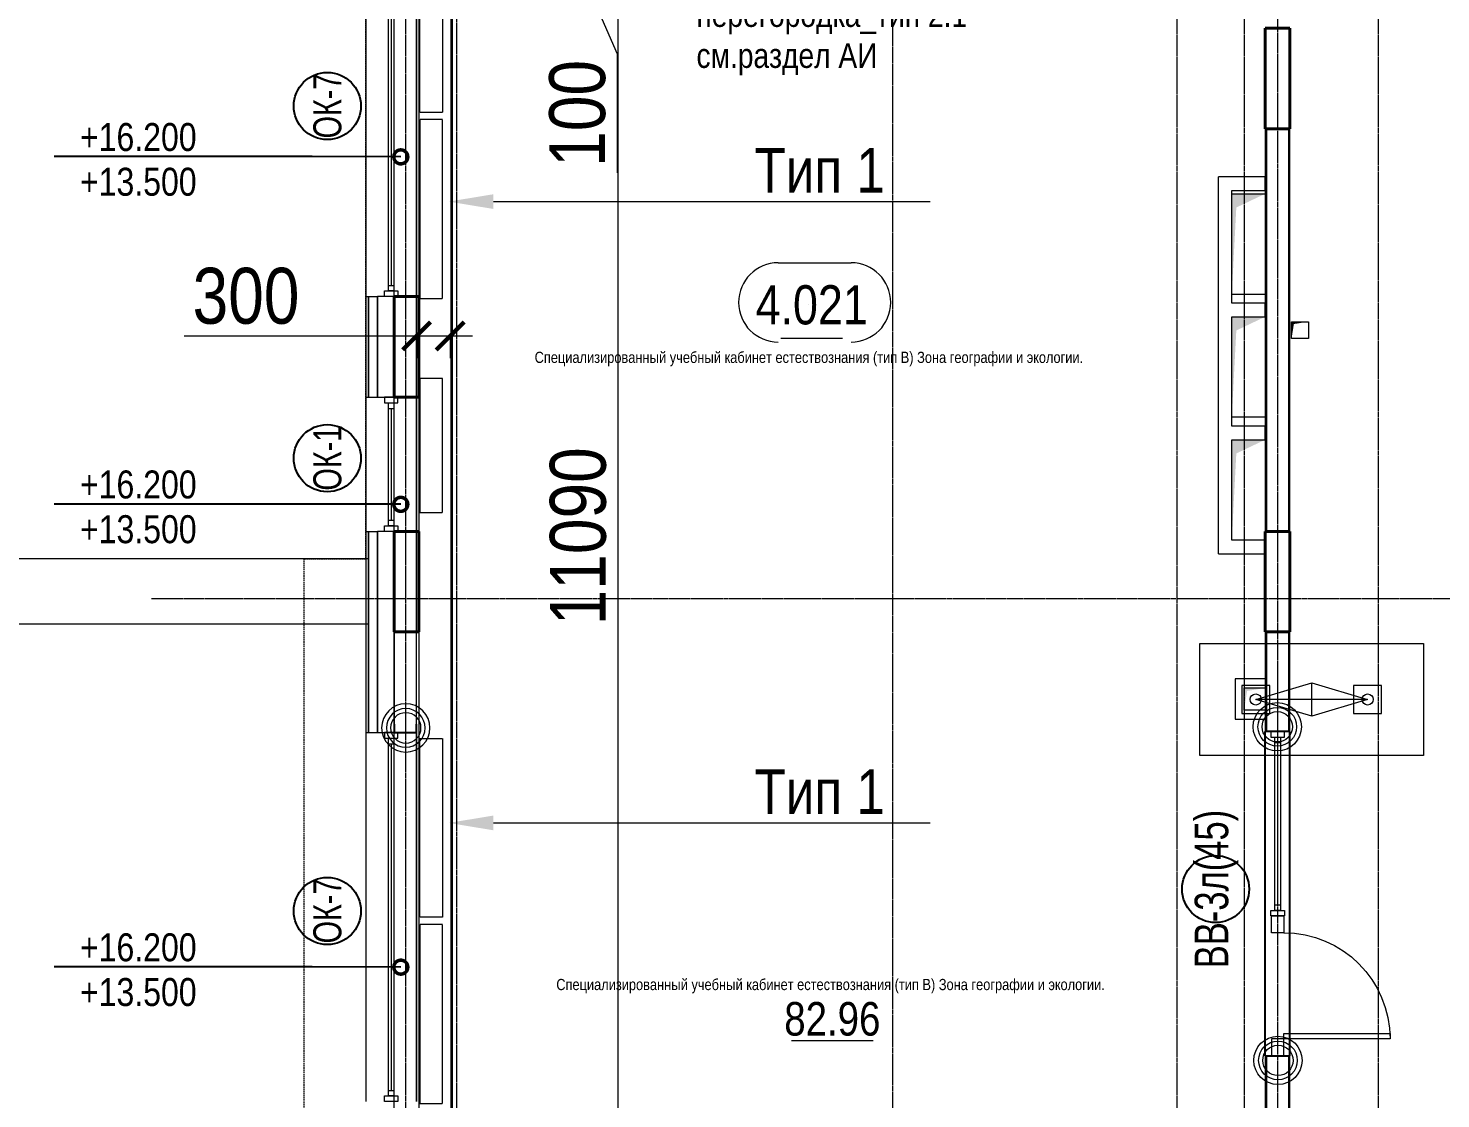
# Model space of a CAD drawing. Header units: millimetres. Extents: x -65509 to 912790, y 446 to 713294.
# Drawn here: x 431828 to 444460, y 528208 to 537783 of the extents above; entities that cross this region are included whole.
import ezdxf
from ezdxf import colors
from ezdxf.entities.mleader import LeaderData, LeaderLine
from ezdxf.enums import TextEntityAlignment as Align
from ezdxf.math import Vec2, Vec3

# ---------------------------------------------------------------- set-up
doc = ezdxf.new("R2010")
doc.units = ezdxf.units.MM
for name, pattern in [('CENTER2', [28.575, 19.05, -3.175, 3.175, -3.175]), ('DASHED', [19.05, 12.7, -6.35]), ('HIDDEN2', [4.7625, 3.175, -1.5875])]:
    doc.linetypes.add(name, pattern=pattern)
doc.layers.get('Defpoints').update_dxf_attribs({"color": 250})
for name, color, linetype, lineweight in [('A-AREA', 250, 'Continuous', 15), ('A-Wall_Материал_Газоблок_Контур', 250, 'Continuous', 0), ('АР_Area', 250, 'Continuous', 5), ('АР_Витраж', 250, 'Continuous', 13), ('АР_Витраж марка', 250, 'Continuous', 9), ('АР_Двери_витраж', 250, 'Continuous', 9), ('АР_Колонны', 250, 'Continuous', 30), ('АР_Окна', 250, 'Continuous', 5), ('АР_Окна марка', 250, 'Continuous', 9), ('АР_площадь пом', 250, 'Continuous', 5), ('АР_Размеры обшивки', 250, 'Continuous', 5), ('АР_Стены ЖБ', 250, 'Continuous', 35), ('АР_Стены кирпич', 250, 'Continuous', 20), ('АР_Стены ПЕНОблок', 250, 'Continuous', 20), ('АР_Тонкая', 250, 'Continuous', 5), ('АР_Утеплитель', 250, 'Continuous', 0), ('АР_ФАСАД', 250, 'Continuous', 9), ('ВК_Шахты', 250, 'Continuous', 9), ('КМ_Фахверки', 250, 'Continuous', 25), ('Марка окна', 250, 'Continuous', 25), ('ОВ_Шахты', 250, 'Continuous', 5), ('Размеры зашивки ГКЛ', 250, 'Continuous', 0), ('РД_Воронки с кровли', 250, 'Continuous', 18), ('РД_Оси_100', 250, 'Continuous', 0), ('РД_проем_инж перемыч_фахверк', 250, 'Continuous', 18), ('ТХ_Оборудование', 250, 'Continuous', 9)]:
    doc.layers.add(name, color=color, linetype=linetype, lineweight=lineweight)
doc.layers.add('АР_Делит', color=250, linetype='Continuous', lineweight=0, plot=False)
doc.layers.add('РД_Проем', color=250, linetype='Continuous', lineweight=0, plot=False)
doc.layers.add('АР_Отопительные приборы', color=1, linetype='HIDDEN2', lineweight=0, true_color=0xff0000)
doc.layers.add('Зашивка радиаторов тип 1 (фанера и МДФ)', color=7, linetype='Continuous', lineweight=0, true_color=0x000085)
doc.layers.add('РД_Витраж_вн', color=250, linetype='Continuous')
doc.styles.add('Arial_09', font='ARIALN.TTF', dxfattribs={"width": 0.9})
doc.styles.add('Isocpeur3', font='isocpeur.ttf')
doc.styles.add('style1', font='ARIALN.TTF')
doc.dimstyles.new('Dim200_ареал', dxfattribs={"dimscale": 100, "dimtxt": 5, "dimasz": 2.5, "dimexe": 2, "dimexo": 2, "dimgap": 1, "dimtad": 1, "dimzin": 12, "dimdsep": 46, "dimtxsty": 'style1', "dimblk": 'ARCHTICK', "dimcen": 3, "dimdle": 2, "dimclrd": 256, "dimclre": 256, "dimaunit": 1, "dimadec": 0, "dimazin": 3, "dimtfac": 1, "dimtmove": 1, "dimatfit": 3, "dimldrblk": 'OPEN30', "dimfxl": 5, "dimfxlon": 1, "dimtolj": 1, "dimtzin": 0, "dimlwd": 9, "dimlwe": 9, "dimarcsym": 0})

# ---------------------------------------------------------------- blocks, each defined once
blk = doc.blocks.new('otv')
at = {"linetype": 'Continuous'}
blk.add_lwpolyline([(0, -1), (0, 0), (1, 0), (1, -1)], close=True, dxfattribs=at)
blk.add_solid([(0, -1), (0, 0), (0.135, -0.137), (1, 0)], dxfattribs=at)
blk = doc.blocks.new('_DotSmall')
at = {"color": 0, "linetype": 'ByBlock', "const_width": 0.5}
blk.add_lwpolyline([(-0.0625, 0, 1), (0.0625, 0, 1)], format="xyb", close=True, dxfattribs=at)
blk = doc.blocks.new('Ф_пеноблок 200')
at = {"layer": 'АР_Делит', "color": 1}
for radius in [216, 173, 136]:
    blk.add_circle((103, -42), radius, dxfattribs=at)
at = {"layer": 'КМ_Фахверки'}
blk.add_lwpolyline([(0, -75), (0, 0), (200, 0), (200, -75)], dxfattribs=at)
blk = doc.blocks.new('СОШ_2200_АР_ОСИ_М100_28.05.24')
at = {"layer": 'АР_Делит', "color": 5, "linetype": 'DASHED'}
blk.add_lwpolyline([(114955, 135155), (114955, -355), (93595.036, -355), (93595.036, 13855), (94145, 13855), (94145, 68320), (66055, 68320), (66055, 13857.73), (83455, 13857.73), (83455, -355), (45245, -355), (45245, 13145), (44695, 13145), (44695, 26755), (45245, 26755), (45245, 68320), (20455, 68320), (20455, 26755), (27955, 26755), (27955, 13145), (-355, 13145), (-355, 100855), (37145, 100855), (37145, 129155)], dxfattribs=at)
at = {"layer": 'РД_Оси_100', "linetype": 'CENTER2'}
for p, q in [((49960, -6155), (49960, 139938.679)), ((43327.994, 26400), (71363.995, 26400))]:
    blk.add_line(p, q, dxfattribs=at)
for points in [[(45530, 139938.679), (45600, 139538.679), (45600, -6163.457)], [(46060, -6163.105), (46060, 139538.679), (46130, 139938.679)], [(52500, 139938.679), (52500, -5755), (52358.276, -6155)], [(53100, 139938.679), (53100, -5755), (52949.266, -6155)], [(54300, 139938.679), (54300, -6155)], [(53400, 70753.904), (53400, -5755), (53550, -6155)]]:
    blk.add_lwpolyline(points, dxfattribs=at)
blk = doc.blocks.new('A$Cd58bfb5e')
at = {"layer": 'РД_Воронки с кровли', "lineweight": 0, "ltscale": 2}
for p, q in [((-500, 0), (0, 150)), ((0, 150), (500, 0)), ((0, -150), (0, 150)), ((500, 0), (-500, 0)), ((500, 0), (0, -150)), ((0, -150), (-500, 0))]:
    blk.add_line(p, q, dxfattribs=at)
at = {"layer": 'РД_Воронки с кровли'}
for points in [[(1000, 500), (1000, -500), (-1000, -500), (-1000, 500)], [(625, -125), (625, 125), (375, 125), (375, -125)]]:
    blk.add_lwpolyline(points, close=True, dxfattribs=at)
at = {"layer": 'РД_Воронки с кровли', "linetype": 'Continuous', "lineweight": 0}
blk.add_lwpolyline([(-625, -125), (-375, -125), (-375, 125), (-625, 125)], close=True, dxfattribs=at)
at = {"layer": 'РД_Воронки с кровли', "lineweight": 0}
for centre in [(-500, 0), (500, 0)]:
    blk.add_circle(centre, 50, dxfattribs=at)
blk = doc.blocks.new('воронки с кровли')
at = {"layer": 'РД_Воронки с кровли', "lineweight": 70}
blk.add_blockref('A$Cd58bfb5e', (-177746, 217769), dxfattribs=at)
blk = doc.blocks.new('Bottom_R_1600')
at = {"layer": 'АР_Отопительные приборы'}
blk.add_lwpolyline([(-800, -100), (800, -100), (800, 100), (-800, 100)], close=True, dxfattribs=at)
blk = doc.blocks.new('Bottom_L_1600')
at = {"layer": 'АР_Отопительные приборы'}
blk.add_lwpolyline([(800, -100), (-800, -100), (-800, 100), (800, 100)], close=True, dxfattribs=at)
blk = doc.blocks.new('Bottom_R_1200')
at = {"layer": 'АР_Отопительные приборы'}
blk.add_lwpolyline([(-600, -100), (600, -100), (600, 100), (-600, 100)], close=True, dxfattribs=at)
blk = doc.blocks.new('_ArchTick')
at = {"color": 0, "linetype": 'ByBlock', "const_width": 0.15}
blk.add_lwpolyline([(-0.5, -0.5), (0.5, 0.5)], dxfattribs=at)
blk = doc.blocks.new('*D685')
at = {"layer": 'Defpoints', "color": 0, "lineweight": 25, "transparency": 16777216}
for p in [(436688, 538784), (436695, 527693), (437101, 527693)]:
    blk.add_point(p, dxfattribs=at)
at = {"layer": 'АР_Размеры обшивки', "lineweight": 9, "transparency": 16777216}
for p, q in [((437101, 538984), (437101, 527493)), ((436888, 538784), (437301, 538784)), ((436895, 527693), (437301, 527693))]:
    blk.add_line(p, q, dxfattribs=at)
at = {"layer": 'АР_Размеры обшивки', "lineweight": 9, "transparency": 16777216, "xscale": 250, "yscale": 250, "zscale": 250}
for p, rotation in [((437101, 538784), 90), ((437101, 527693), 270)]:
    blk.add_blockref('_ArchTick', p, dxfattribs=dict(at, rotation=rotation))
at = {"layer": 'АР_Размеры обшивки', "color": 0, "transparency": 16777216, "insert": (436746, 533239), "char_height": 500, "attachment_point": 5, "rotation": 90, "style": 'style1'}
blk.add_mtext('\\A1;11090', dxfattribs=at)
blk = doc.blocks.new('_Open30')
at = {"color": 0, "linetype": 'ByBlock', "lineweight": -2}
for p, q in [((-1, 0.268), (0, 0)), ((0, 0), (-1, -0.268)), ((0, 0), (-1, 0))]:
    blk.add_line(p, q, dxfattribs=at)
blk = doc.blocks.new('*D686')
at = {"layer": 'Defpoints', "color": 0, "lineweight": 25, "transparency": 16777216}
for p in [(435301, 535247), (435601, 535247), (435601, 535031)]:
    blk.add_point(p, dxfattribs=at)
at = {"layer": 'АР_Размеры обшивки', "lineweight": 9, "transparency": 16777216}
for p, q in [((433223, 535031), (435301, 535031)), ((435101, 535031), (435801, 535031)), ((435301, 535047), (435301, 534831)), ((435601, 535047), (435601, 534831))]:
    blk.add_line(p, q, dxfattribs=at)
at = {"layer": 'АР_Размеры обшивки', "lineweight": 9, "transparency": 16777216, "xscale": 250, "yscale": 250, "zscale": 250, "rotation": 180}
blk.add_blockref('_ArchTick', (435301, 535031), dxfattribs=at)
at = {"layer": 'АР_Размеры обшивки', "lineweight": 9, "transparency": 16777216, "xscale": 250, "yscale": 250, "zscale": 250}
blk.add_blockref('_ArchTick', (435601, 535031), dxfattribs=at)
at = {"layer": 'АР_Размеры обшивки', "color": 0, "transparency": 16777216, "insert": (433775, 535387), "char_height": 500, "attachment_point": 5, "style": 'style1'}
blk.add_mtext('\\A1;300', dxfattribs=at)
blk = doc.blocks.new('*D699')
at = {"layer": 'Defpoints', "color": 0, "lineweight": 25, "transparency": 16777216}
for p in [(436118, 538883, 400000), (436118, 538784), (436531, 538883)]:
    blk.add_point(p, dxfattribs=at)
at = {"layer": 'АР_Размеры обшивки', "lineweight": 9, "transparency": 16777216}
for p, q in [((436531, 538883), (436531, 539133)), ((436318, 538784), (436731, 538784)), ((436531, 538784), (436531, 538883)), ((436531, 538784), (436531, 538883)), ((436531, 538834), (437095, 537555)), ((436531, 538784), (436531, 538534)), ((436730, 538883), (436731, 538883)), ((437095, 537555), (437095, 536489))]:
    blk.add_line(p, q, dxfattribs=at)
at = {"layer": 'АР_Размеры обшивки', "lineweight": 9, "transparency": 16777216, "xscale": 250, "yscale": 250, "zscale": 250}
for p, rotation in [((436531, 538883), 270), ((436531, 538784), 90)]:
    blk.add_blockref('_ArchTick', p, dxfattribs=dict(at, rotation=rotation))
at = {"layer": 'АР_Размеры обшивки', "color": 0, "transparency": 16777216, "insert": (436740, 537022), "char_height": 500, "attachment_point": 5, "rotation": 90, "style": 'style1'}
blk.add_mtext('\\A1;100', dxfattribs=at)
blk = doc.blocks.new('MOK-МаркаПом_овал_ареал')
for p, q in [((-2.99, 3.76), (3.52, 3.76)), ((-2.75, -3), (2.75, -3))]:
    blk.add_line(p, q)
for centre, radius, start, end in [((-2.99, 0.21), 3.55, 90, 270), ((3.52, 0.21), 3.55, 270, 90), ((-7.41, 0), 7.16, 0, 0.001)]:
    blk.add_arc(centre, radius, start, end)
at = {"color": 0, "style": 'style1'}
blk.add_attdef('АР-ПОМЕЩЕНИЕ:НОМЕР', text='', height=3, dxfattribs=at).set_placement((0.26, 0), align=Align.MIDDLE)
blk = doc.blocks.new('MOK-МаркаПомещения1')
at = {"layer": 'A-AREA', "color": 0}
blk.add_line((-3.65, -1.94), (3.65, -1.94), dxfattribs=at)
at = {"layer": 'A-AREA', "color": 0, "style": 'style1'}
blk.add_attdef('АР-ПОМЕЩЕНИЕ:ПЛОЩАДЬ', text='', height=3, dxfattribs=at).set_placement((0, 0), align=Align.MIDDLE)
at = {"layer": 'Defpoints', "style": 'style1', "flags": 8}
blk.add_attdef('АР-ПОМЕЩЕНИЕ:НАИМЕНОВАНИЕ', text='', height=1, dxfattribs=at).set_placement((0, 2.96), align=Align.MIDDLE)
blk = doc.blocks.new('МОК-Наименование')
at = {"layer": 'Defpoints'}
blk.add_circle((0, 0), 3, dxfattribs=at)
at = {"color": 0, "linetype": 'ByBlock', "lineweight": -2, "style": 'Isocpeur3', "width": 0.8, "flags": 4}
blk.add_attdef('АР-ОКНО:НАИМЕНОВАНИЕ', text='', height=2.5, dxfattribs=at).set_placement((0, 0), align=Align.MIDDLE)
blk = doc.blocks.new('МаркаВитража1')
at = {"layer": 'Defpoints'}
blk.add_circle((0, 0), 3, dxfattribs=at)
at = {"color": 0, "linetype": 'ByBlock', "lineweight": -2, "style": 'Arial_09', "width": 0.9}
blk.add_attdef('АР-ОКНО:НАИМЕНОВАНИЕ', text='', height=3, dxfattribs=at).set_placement((0, 0), align=Align.MIDDLE)

msp = doc.modelspace()

# ---------------------------------------------------------------- linework, layer by layer
at = {"layer": 'A-Wall_Материал_Газоблок_Контур', "linetype": 'Continuous', "lineweight": 0}
for p, q in [((435300.882, 535383.318), (435300.882, 538683.318)), ((435300.882, 533283.318), (435300.882, 534483.318)), ((435300.882, 528183.318), (435300.882, 531483.318))]:
    msp.add_line(p, q, dxfattribs=at)
at = {"layer": 'АР_Витраж', "linetype": 'Continuous', "lineweight": 5}
for p, q in [((442890.882, 531493.318), (442890.882, 529843.318)), ((443110.882, 531493.318), (443110.882, 529843.318))]:
    msp.add_line(p, q, dxfattribs=at)
at = {"layer": 'АР_Витраж', "linetype": 'Continuous', "lineweight": 13}
for p, q in [((442975.882, 531393.318), (443025.882, 531393.318)), ((443000.882, 531393.318), (443000.882, 529943.318)), ((442975.882, 529943.318), (443025.882, 529943.318))]:
    msp.add_line(p, q, dxfattribs=at)
for points in [[(443060.882, 531443.318), (443060.882, 531493.318), (442940.882, 531493.318), (442940.882, 531443.318)], [(442975.882, 531443.318), (443025.882, 531443.318), (443025.882, 529893.318), (442975.882, 529893.318)], [(443060.882, 529893.318), (443060.882, 529843.318), (442940.882, 529843.318), (442940.882, 529893.318)]]:
    msp.add_lwpolyline(points, close=True, dxfattribs=at)
at = {"layer": 'АР_Двери_витраж', "linetype": 'Continuous', "lineweight": 9}
for points in [[(442945.882, 529693.318), (442945.882, 529843.318), (443055.882, 529843.318), (443055.882, 529693.318)], [(443055.882, 528743.318), (443055.882, 528793.318), (444005.882, 528793.318), (444005.882, 528743.318)], [(442945.882, 528743.318), (442945.882, 528593.318), (443055.882, 528593.318), (443055.882, 528743.318)]]:
    msp.add_lwpolyline(points, close=True, dxfattribs=at)
at = {"layer": 'АР_Двери_витраж', "linetype": 'Continuous', "lineweight": 9, "extrusion": (0, 0, -1)}
msp.add_arc((-443055.882, 528743.318), 950, 90, 180, dxfattribs=at)
at = {"layer": 'АР_Колонны', "linetype": 'HIDDEN2', "lineweight": 25}
for p, q in [((442890.882, 537783.318), (443110.882, 537783.318)), ((442890.882, 536883.318), (442890.882, 537783.318)), ((443110.882, 537783.318), (443110.882, 536883.318)), ((443110.882, 536883.318), (442890.882, 536883.318)), ((435100.882, 535383.318), (435320.882, 535383.318)), ((435100.882, 534483.318), (435100.882, 535383.318)), ((435320.882, 535383.318), (435320.882, 534483.318)), ((435320.882, 534483.318), (435100.882, 534483.318)), ((435320.882, 533283.318), (435320.882, 532383.318)), ((442890.882, 533283.318), (443110.882, 533283.318)), ((442890.882, 532383.318), (442890.882, 533283.318)), ((443110.882, 533283.318), (443110.882, 532383.318)), ((435320.882, 532383.318), (435100.882, 532383.318)), ((443110.882, 532383.318), (442890.882, 532383.318))]:
    msp.add_line(p, q, dxfattribs=at)
at = {"layer": 'АР_Колонны', "linetype": 'Continuous', "lineweight": 35}
for p, q in [((443110.882, 537783.318), (442890.882, 537783.318)), ((442890.882, 537783.318), (442890.882, 536883.318)), ((443110.882, 536883.318), (443110.882, 537783.318)), ((442890.882, 536883.318), (443110.882, 536883.318)), ((435320.882, 535383.318), (435100.882, 535383.318)), ((435100.882, 535383.318), (435100.882, 534483.318)), ((435320.882, 534483.318), (435320.882, 535383.318)), ((435100.882, 534483.318), (435320.882, 534483.318)), ((435320.882, 532383.318), (435320.882, 533283.318)), ((443110.882, 533283.318), (442890.882, 533283.318)), ((442890.882, 533283.318), (442890.882, 532383.318)), ((443110.882, 532383.318), (443110.882, 533283.318)), ((435100.882, 532383.318), (435320.882, 532383.318)), ((442890.882, 532383.318), (443110.882, 532383.318))]:
    msp.add_line(p, q, dxfattribs=at)
at = {"layer": 'АР_Окна', "linetype": 'Continuous', "lineweight": 5}
for p, q in [((435300.882, 538683.318), (435300.882, 535383.318)), ((435048.382, 535483.318), (435098.382, 535483.318)), ((435300.882, 534483.318), (435300.882, 533283.318)), ((435048.382, 534383.318), (435098.382, 534383.318)), ((435300.882, 531483.318), (435300.882, 528183.318)), ((435048.382, 531383.318), (435098.382, 531383.318)), ((435048.382, 528283.318), (435098.382, 528283.318))]:
    msp.add_line(p, q, dxfattribs=at)
for points in [[(435133.382, 535433.318), (435133.382, 535383.318), (435013.382, 535383.318), (435013.382, 535433.318)], [(435133.382, 534433.318), (435133.382, 534483.318), (435013.382, 534483.318), (435013.382, 534433.318)], [(435133.382, 531433.318), (435133.382, 531483.318), (435013.382, 531483.318), (435013.382, 531433.318)], [(435133.382, 528233.318), (435133.382, 528183.318), (435013.382, 528183.318), (435013.382, 528233.318)]]:
    msp.add_lwpolyline(points, close=True, dxfattribs=at)
at = {"layer": 'АР_Стены ЖБ', "linetype": 'Continuous', "lineweight": 40}
for p, q in [((443110.882, 537783.318), (442890.882, 537783.318)), ((442890.882, 537783.318), (442890.882, 536883.318)), ((443110.882, 536883.318), (443110.882, 537783.318)), ((442890.882, 536883.318), (443110.882, 536883.318)), ((435320.882, 535383.318), (435100.882, 535383.318)), ((435100.882, 535383.318), (435100.882, 534483.318)), ((435320.882, 534483.318), (435320.882, 535383.318)), ((435100.882, 534483.318), (435320.882, 534483.318)), ((435320.882, 532383.318), (435320.882, 533283.318)), ((443110.882, 533283.318), (442890.882, 533283.318)), ((442890.882, 533283.318), (442890.882, 532383.318)), ((443110.882, 532383.318), (443110.882, 533283.318)), ((435100.882, 532383.318), (435320.882, 532383.318)), ((442890.882, 532383.318), (443110.882, 532383.318))]:
    msp.add_line(p, q, dxfattribs=at)
at = {"layer": 'АР_Стены кирпич', "linetype": 'Continuous', "lineweight": 20}
for p, q in [((442470.882, 533083.318), (442470.882, 536453.318)), ((442890.882, 536453.318), (442470.882, 536453.318)), ((442890.882, 536333.318), (442890.882, 536453.318)), ((442590.882, 535323.318), (442590.882, 536333.318)), ((442590.882, 536333.318), (442890.882, 536333.318)), ((442890.882, 535323.318), (442590.882, 535323.318)), ((442890.882, 535203.318), (442890.882, 535323.318)), ((442590.882, 534223.318), (442590.882, 535203.318)), ((442590.882, 535203.318), (442890.882, 535203.318)), ((442890.882, 534223.318), (442590.882, 534223.318)), ((442890.882, 534103.318), (442890.882, 534223.318)), ((442590.882, 533203.318), (442590.882, 534103.318)), ((442590.882, 534103.318), (442890.882, 534103.318)), ((442890.882, 533203.318), (442590.882, 533203.318)), ((442890.882, 533083.318), (442890.882, 533203.318)), ((442470.882, 533083.318), (442890.882, 533083.318))]:
    msp.add_line(p, q, dxfattribs=at)
at = {"layer": 'АР_Стены ПЕНОблок', "linetype": 'Continuous', "lineweight": 20}
for p, q in [((443100.882, 536883.318), (442900.882, 536883.318)), ((442900.882, 536883.318), (442900.882, 533283.318)), ((443100.882, 533283.318), (443100.882, 536883.318)), ((435300.882, 535383.318), (435100.882, 535383.318)), ((435100.882, 535383.318), (435100.882, 534483.318)), ((435300.882, 534483.318), (435300.882, 535383.318)), ((435100.882, 534483.318), (435300.882, 534483.318)), ((435300.882, 531483.318), (435300.882, 533283.318)), ((442900.882, 533283.318), (443100.882, 533283.318)), ((443100.882, 532383.318), (442900.882, 532383.318)), ((442900.882, 532383.318), (442900.882, 531493.318)), ((443100.882, 531493.318), (443100.882, 532383.318)), ((442620.882, 531963.318), (442620.882, 531603.318)), ((442900.882, 531963.318), (442620.882, 531963.318)), ((442900.882, 531883.318), (442900.882, 531963.318)), ((442700.882, 531683.318), (442700.882, 531883.318)), ((442700.882, 531883.318), (442900.882, 531883.318)), ((442620.882, 531603.318), (442900.882, 531603.318)), ((442900.882, 531683.318), (442700.882, 531683.318)), ((442900.882, 531603.318), (442900.882, 531683.318)), ((435100.882, 531483.318), (435300.882, 531483.318)), ((442900.882, 531493.318), (443100.882, 531493.318)), ((443100.882, 528593.318), (442900.882, 528593.318)), ((442900.882, 528593.318), (442900.882, 527693.321)), ((443100.882, 527693.321), (443100.882, 528593.318))]:
    msp.add_line(p, q, dxfattribs=at)
at = {"layer": 'АР_Тонкая', "linetype": 'Continuous', "lineweight": 0}
for p, q in [((442900.882, 536883.318), (442890.882, 536883.318)), ((442890.882, 536883.318), (442890.882, 533283.318)), ((442900.882, 533283.318), (442900.882, 536883.318)), ((443110.882, 536883.318), (443100.882, 536883.318)), ((443100.882, 536883.318), (443100.882, 533283.318)), ((443110.882, 533283.318), (443110.882, 536883.318)), ((442890.882, 533283.318), (442900.882, 533283.318)), ((443100.882, 533283.318), (443110.882, 533283.318)), ((442900.882, 532383.318), (442890.882, 532383.318)), ((442890.882, 532383.318), (442890.882, 531493.318)), ((442900.882, 531493.318), (442900.882, 532383.318)), ((443110.882, 532383.318), (443100.882, 532383.318)), ((443100.882, 532383.318), (443100.882, 531493.318)), ((443110.882, 531493.318), (443110.882, 532383.318)), ((442890.882, 531493.318), (442900.882, 531493.318)), ((443100.882, 531493.318), (443110.882, 531493.318)), ((442900.882, 528593.318), (442890.882, 528593.318)), ((442890.882, 528593.318), (442890.882, 527693.321)), ((442900.882, 527693.321), (442900.882, 528593.318)), ((443110.882, 528593.318), (443100.882, 528593.318)), ((443100.882, 528593.318), (443100.882, 527693.321)), ((443110.882, 527693.321), (443110.882, 528593.318))]:
    msp.add_line(p, q, dxfattribs=at)
at = {"layer": 'АР_Тонкая', "linetype": 'Continuous', "lineweight": 5}
for p, q in [((434845.882, 535383.318), (434950.882, 535383.318)), ((434845.882, 535383.318), (434845.882, 534483.318)), ((434870.882, 535383.318), (434870.882, 534483.318)), ((434870.882, 534483.318), (434870.882, 535383.318)), ((434950.882, 534483.318), (434950.882, 535383.318)), ((434845.882, 534483.318), (434950.882, 534483.318)), ((434845.882, 531483.318), (434950.882, 531483.318))]:
    msp.add_line(p, q, dxfattribs=at)
at = {"layer": 'АР_Утеплитель', "linetype": 'Continuous', "lineweight": 0}
for p, q in [((435100.882, 535383.318), (434950.882, 535383.318)), ((434950.882, 535383.318), (434950.882, 534483.318)), ((435100.882, 534483.318), (435100.882, 535383.318)), ((434950.882, 534483.318), (435100.882, 534483.318)), ((434950.882, 531483.318), (435100.882, 531483.318))]:
    msp.add_line(p, q, dxfattribs=at)
at = {"layer": 'Зашивка радиаторов тип 1 (фанера и МДФ)', "linetype": 'Continuous', "lineweight": 0}
for p, q in [((435320.882, 538783.318), (435320.884, 527693.318)), ((435608.384, 527693.318), (435608.382, 538783.319)), ((435608.382, 538783.319), (435608.384, 527693.318)), ((435620.884, 527693.318), (435620.882, 538783.319))]:
    msp.add_line(p, q, dxfattribs=at)
at = {"layer": 'РД_Витраж_вн', "linetype": 'Continuous', "lineweight": -3}
for p, q in [((442890.882, 528593.318), (442890.882, 531493.318)), ((443110.882, 528593.318), (443110.882, 531493.318))]:
    msp.add_line(p, q, dxfattribs=at)
at = {"layer": 'РД_Проем', "linetype": 'Continuous', "lineweight": 0}
for p, q in [((442890.882, 528593.318), (442890.882, 531493.318)), ((443110.882, 528593.318), (443110.882, 531493.318))]:
    msp.add_line(p, q, dxfattribs=at)
at = {"layer": 'РД_проем_инж перемыч_фахверк', "linetype": 'Continuous', "lineweight": 18}
for p, q in [((442890.882, 531493.318), (442890.882, 528593.318)), ((443110.882, 531493.318), (443110.882, 528593.318))]:
    msp.add_line(p, q, dxfattribs=at)

# ---------------------------------------------------------------- block references
at = {"layer": 'АР_Area', "linetype": 'Continuous', "lineweight": 5}
ref = msp.add_blockref('MOK-МаркаПом_овал_ареал', (438834.085, 535310.003), dxfattribs=dict(at, xscale=100, yscale=100, zscale=100))
ref.add_attrib('АР-ПОМЕЩЕНИЕ:НОМЕР', '4.021', dxfattribs={"layer": '0', "color": 0, "height": 350, "style": 'style1'}).set_placement((438834.085, 535310.003), align=Align.MIDDLE)
ref.add_attrib('АР-ПОМЕЩЕНИЕ:НАИМЕНОВАНИЕ', 'Специализированный учебный кабинет естествознания (тип В) Зона географии и экологии. ', dxfattribs={"layer": 'Defpoints', "color": 2, "height": 100, "style": 'style1'}).set_placement((438824.67, 534828.61), align=Align.MIDDLE)
at = {"layer": 'АР_Витраж марка', "linetype": 'Continuous', "lineweight": 9, "xscale": 100, "yscale": 100, "zscale": 100, "rotation": 89.99999999999999}
msp.add_blockref('МаркаВитража1', (442446.189, 530083.949), dxfattribs=at).add_auto_attribs({'АР-ОКНО:НАИМЕНОВАНИЕ': 'ВВ-3л(45)'})
at = {"layer": 'АР_Отопительные приборы', "rotation": 270}
for name, p in [('Bottom_L_1600', (435430.882, 537831.211)), ('Bottom_R_1600', (435430.882, 536165.979)), ('Bottom_R_1200', (435430.882, 534051.497)), ('Bottom_L_1600', (435430.882, 530631.211)), ('Bottom_R_1600', (435430.882, 528965.978))]:
    msp.add_blockref(name, p, dxfattribs=at)
at = {"layer": 'АР_площадь пом', "linetype": 'Continuous', "lineweight": 5}
ref = msp.add_blockref('MOK-МаркаПомещения1', (439018.501, 528923.421), dxfattribs=dict(at, xscale=100, yscale=100, zscale=100))
ref.add_attrib('АР-ПОМЕЩЕНИЕ:НАИМЕНОВАНИЕ', 'Специализированный учебный кабинет естествознания (тип В) Зона географии и экологии. ', dxfattribs={"layer": 'Defpoints', "height": 100, "style": 'style1'}).set_placement((439018.501, 529218.983), align=Align.MIDDLE)
ref.add_attrib('АР-ПОМЕЩЕНИЕ:ПЛОЩАДЬ', '82.96', dxfattribs={"layer": 'A-AREA', "color": 0, "height": 300, "style": 'style1'}).set_placement((439018.501, 528923.421), align=Align.MIDDLE)
at = {"layer": 'ВК_Шахты'}
for p, xscale, yscale in [((443125.885, 535158.318), 150, 150), ((442700.882, 531883.318), 200, 200)]:
    msp.add_blockref('otv', p, dxfattribs=dict(at, xscale=xscale, yscale=yscale))
at = {"layer": 'КМ_Фахверки', "xscale": -1, "rotation": 180}
msp.add_blockref('Ф_пеноблок 200', (435100.882, 531483.318), dxfattribs=at)
at = {"layer": 'КМ_Фахверки', "rotation": 180}
msp.add_blockref('Ф_пеноблок 200', (443100.882, 531493.318), dxfattribs=at)
msp.add_blockref('Ф_пеноблок 200', (443100.882, 531493.318), dxfattribs=at)
at = {"layer": 'КМ_Фахверки'}
msp.add_blockref('Ф_пеноблок 200', (442900.882, 528593.318), dxfattribs=at)
at = {"layer": 'ОВ_Шахты', "xscale": 300, "yscale": 900, "zscale": 300}
for p in [(442590.882, 536303.318), (442590.882, 535203.318), (442590.882, 534103.318)]:
    msp.add_blockref('otv', p, dxfattribs=at)

# ---------------------------------------------------------------- dimensions: what is measured, and where the dimension line sits
at = {"layer": 'АР_Размеры обшивки'}
dim = msp.add_linear_dim(base=(436530.889, 538883.318), p1=(436117.889, 538783.78), p2=(436117.889, 538883.318, 400000), angle=90, dimstyle='Dim200_ареал', override={"dimdec": 0}, dxfattribs=at)
dim.commit()
dim.dimension.update_dxf_attribs({"geometry": '*D699', "text_midpoint": (437094.889, 537455.266), "dimtype": 160})
dim = msp.add_linear_dim(base=(437100.889, 527693.318), p1=(436687.889, 538783.78), p2=(436695.384, 527693.318), angle=90, dimstyle='Dim200_ареал', override={"dimdec": 0}, dxfattribs=at)
dim.commit()
dim.dimension.update_dxf_attribs({"geometry": '*D685', "text_midpoint": (436745.602, 533238.549)})
dim = msp.add_linear_dim(base=(435600.882, 535031.322), p1=(435300.882, 535247.322), p2=(435600.882, 535247.318), dimstyle='Dim200_ареал', override={"dimdec": 0}, dxfattribs=at)
dim.commit()
dim.dimension.update_dxf_attribs({"geometry": '*D686', "text_midpoint": (433774.882, 534863.266), "dimtype": 160})

# ---------------------------------------------------------------- leaders
at = {"layer": 'Марка окна', "lineweight": 0, "ltscale": 20}
ml = msp.add_multileader_mtext('Standard', dxfattribs=at)
ml.set_content('+16.200\\P+13.500', color=256, style='style1')
ml.set_leader_properties(color=256, linetype='ByLayer', lineweight=-1)
ml.set_arrow_properties(name='DOTSMALL')
ml.build(insert=Vec2(0, 0))
ml.multileader.update_dxf_attribs({"text_left_attachment_type": 6, "text_right_attachment_type": 6, "dogleg_length": 200, "arrow_head_size": 250})
ctx = ml.context
ctx.base_point, ctx.char_height, ctx.arrow_head_size, ctx.landing_gap_size, ctx.plane_origin = Vec3(432290.1, 536635.565), 250, 250, 0, Vec3(432685.077, 535951.038)
ctx.left_attachment, ctx.right_attachment = 6, 6
notes = []
notes.append((ctx, [(0, (1, 1, 0), (434365.177, 536635.565), (-1, 0), 1061.605, [(0, [(435159.291, 536632.894)], 0, [])])]))
ctx.mtext.insert, ctx.mtext.line_spacing_factor, ctx.mtext.flow_direction = Vec3(432290.1, 536935.565), 0.96, 5
ctx.mtext.has_bg_fill, ctx.mtext.bg_color, ctx.mtext.bg_scale_factor, ctx.mtext.bg_transparency, ctx.mtext.use_window_bg_color = 1, -1027028792, 1.5, 0, 1
ml = msp.add_multileader_mtext('Standard', dxfattribs=at)
ml.set_content('+16.200\\P+13.500', color=256, style='style1')
ml.set_leader_properties(color=256, linetype='ByLayer', lineweight=-1)
ml.set_arrow_properties(name='DOTSMALL')
ml.build(insert=Vec2(0, 0))
ml.multileader.update_dxf_attribs({"text_left_attachment_type": 6, "text_right_attachment_type": 6, "dogleg_length": 200, "arrow_head_size": 250})
ctx = ml.context
ctx.base_point, ctx.char_height, ctx.arrow_head_size, ctx.landing_gap_size, ctx.plane_origin = Vec3(432290.1, 533527.724), 250, 250, 0, Vec3(432685.077, 532843.197)
ctx.left_attachment, ctx.right_attachment = 6, 6
notes.append((ctx, [(0, (1, 1, 0), (434365.177, 533527.724), (-1, 0), 1061.605, [(0, [(435159.291, 533525.054)], 0, [])])]))
ctx.mtext.insert, ctx.mtext.line_spacing_factor, ctx.mtext.flow_direction = Vec3(432290.1, 533827.724), 0.96, 5
ctx.mtext.has_bg_fill, ctx.mtext.bg_color, ctx.mtext.bg_scale_factor, ctx.mtext.bg_transparency, ctx.mtext.use_window_bg_color = 1, -1027028792, 1.5, 0, 1
ml = msp.add_multileader_mtext('Standard', dxfattribs=at)
ml.set_content('+16.200\\P+13.500', color=256, style='style1')
ml.set_leader_properties(color=256, linetype='ByLayer', lineweight=-1)
ml.set_arrow_properties(name='DOTSMALL')
ml.build(insert=Vec2(0, 0))
ml.multileader.update_dxf_attribs({"text_left_attachment_type": 6, "text_right_attachment_type": 6, "dogleg_length": 200, "arrow_head_size": 250})
ctx = ml.context
ctx.base_point, ctx.char_height, ctx.arrow_head_size, ctx.landing_gap_size, ctx.plane_origin = Vec3(432290.1, 529388.005), 250, 250, 0, Vec3(432685.077, 528703.478)
ctx.left_attachment, ctx.right_attachment = 6, 6
notes.append((ctx, [(0, (1, 1, 0), (434365.177, 529388.005), (-1, 0), 1061.605, [(0, [(435159.291, 529385.335)], 0, [])])]))
ctx.mtext.insert, ctx.mtext.line_spacing_factor, ctx.mtext.flow_direction = Vec3(432290.1, 529688.005), 0.96, 5
ctx.mtext.has_bg_fill, ctx.mtext.bg_color, ctx.mtext.bg_scale_factor, ctx.mtext.bg_transparency, ctx.mtext.use_window_bg_color = 1, -1027028792, 1.5, 0, 1
at = {"layer": 'Размеры зашивки ГКЛ'}
ml = msp.add_multileader_mtext('Standard', dxfattribs=at)
ml.set_content('\\pxsm1;Тип 1 ', color=(0, 0, 138), style='style1')
ml.set_leader_properties(color=256, linetype='ByLayer', lineweight=9)
ml.build(insert=Vec2(0, 0))
ml.multileader.update_dxf_attribs({"has_dogleg": 0, "text_left_attachment_type": 6, "text_right_attachment_type": 6, "text_bottom_attachment_type": 10, "dogleg_length": 25, "arrow_head_size": 400})
ctx = ml.context
ctx.base_point, ctx.char_height, ctx.arrow_head_size, ctx.landing_gap_size, ctx.plane_origin = Vec3(438271.843, 536232.774), 400, 400, 50, Vec3(429793.145, 543203.338)
ctx.left_attachment, ctx.right_attachment, ctx.top_attachment = 6, 6, 10
notes.append((ctx, [(0, (1, 1, 0), (438246.843, 536232.774), (1, 0), 25, [(1, [(435587.276, 536232.774)], 0, [])])]))
ctx.mtext.insert, ctx.mtext.width, ctx.mtext.defined_height, ctx.mtext.line_spacing_factor, ctx.mtext.flow_direction = Vec3(438321.843, 536712.774), 1668.44707, 600, 0.3, 5
ml = msp.add_multileader_mtext('Standard', dxfattribs=at)
ml.set_content('\\pxsm1;Тип 1 ', color=(0, 0, 138), style='style1')
ml.set_leader_properties(color=256, linetype='ByLayer', lineweight=9)
ml.build(insert=Vec2(0, 0))
ml.multileader.update_dxf_attribs({"has_dogleg": 0, "text_left_attachment_type": 6, "text_right_attachment_type": 6, "text_bottom_attachment_type": 10, "dogleg_length": 25, "arrow_head_size": 400})
ctx = ml.context
ctx.base_point, ctx.char_height, ctx.arrow_head_size, ctx.landing_gap_size, ctx.plane_origin = Vec3(438271.843, 530675.403), 400, 400, 50, Vec3(429793.145, 537645.968)
ctx.left_attachment, ctx.right_attachment, ctx.top_attachment = 6, 6, 10
notes.append((ctx, [(0, (1, 1, 0), (438246.843, 530675.403), (1, 0), 25, [(1, [(435587.276, 530675.403)], 0, [])])]))
ctx.mtext.insert, ctx.mtext.width, ctx.mtext.defined_height, ctx.mtext.line_spacing_factor, ctx.mtext.flow_direction = Vec3(438321.843, 531155.403), 1668.44707, 600, 0.3, 5
at = {"layer": 'ТХ_Оборудование'}
ml = msp.add_multileader_mtext('Standard', dxfattribs=at)
ml.set_content('\\pxsm1;Трансформируемая перегородка_тип 2.1 см.раздел АИ ', color=256, style='style1')
ml.set_leader_properties(color=256, linetype='ByLayer', lineweight=9)
ml.set_arrow_properties(name='DOTSMALL')
ml.build(insert=Vec2(0, 0))
ml.multileader.update_dxf_attribs({"text_left_attachment_type": 6, "text_right_attachment_type": 6, "text_bottom_attachment_type": 10, "dogleg_length": 25, "arrow_head_size": 300})
ctx = ml.context
ctx.base_point, ctx.char_height, ctx.arrow_head_size, ctx.landing_gap_size, ctx.plane_origin = Vec3(437753.656, 538101.028), 220, 300, 50, Vec3(428662.318, 541563.733)
ctx.left_attachment, ctx.right_attachment, ctx.top_attachment = 6, 6, 10
notes.append((ctx, [(0, (1, 1, 0), (437595.646, 538101.028), (1, 0), 158.01, [(1, [(437590.593, 538896.25)], 0, [])])]))
ctx.mtext.insert, ctx.mtext.width, ctx.mtext.defined_height, ctx.mtext.line_spacing_factor, ctx.mtext.flow_direction = Vec3(437803.656, 538382.106), 2672.40951, 2067.07, 0.3, 5
for ctx, leaders in notes:
    for number, flags, end, landing, length, lines in leaders:
        leader = LeaderData()
        leader.index, (leader.has_last_leader_line, leader.has_dogleg_vector, leader.attachment_direction) = number, flags
        leader.last_leader_point, leader.dogleg_vector, leader.dogleg_length = Vec3(end), Vec3(landing), length
        for number, points, colour, breaks in lines:
            line = LeaderLine()
            line.index, line.vertices, line.color, line.breaks = number, Vec3.list(points), colors.encode_raw_color(colour), breaks
            leader.lines.append(line)
        ctx.leaders.append(leader)

# ---------------------------------------------------------------- next in the draw order: linework, layer by layer
at = {"layer": 'A-Wall_Материал_Газоблок_Контур', "linetype": 'Continuous', "lineweight": 0}
for p, q in [((434845.882, 538683.318), (434845.882, 535383.318)), ((434845.882, 534483.318), (434845.882, 533283.318)), ((434845.882, 531483.318), (434845.882, 528183.318))]:
    msp.add_line(p, q, dxfattribs=at)
at = {"layer": 'АР_Колонны', "linetype": 'HIDDEN2', "lineweight": 25}
for p, q in [((435100.882, 533283.318), (435320.882, 533283.318)), ((435100.882, 532383.318), (435100.882, 533283.318))]:
    msp.add_line(p, q, dxfattribs=at)
at = {"layer": 'АР_Колонны', "linetype": 'Continuous', "lineweight": 35}
for p, q in [((435320.882, 533283.318), (435100.882, 533283.318)), ((435100.882, 533283.318), (435100.882, 532383.318))]:
    msp.add_line(p, q, dxfattribs=at)
at = {"layer": 'АР_Окна', "linetype": 'Continuous', "lineweight": 5}
for p, q in [((434845.882, 538683.318), (434845.882, 535383.318)), ((435073.382, 538583.318), (435073.382, 535483.318)), ((434845.882, 534483.318), (434845.882, 533283.318)), ((435073.382, 534383.318), (435073.382, 533383.318)), ((435048.382, 533383.318), (435098.382, 533383.318)), ((434845.882, 531483.318), (434845.882, 528183.318)), ((435073.382, 531383.318), (435073.382, 528283.318))]:
    msp.add_line(p, q, dxfattribs=at)
for points in [[(435048.382, 538633.318), (435098.382, 538633.318), (435098.382, 535433.318), (435048.382, 535433.318)], [(435048.382, 534433.318), (435098.382, 534433.318), (435098.382, 533333.318), (435048.382, 533333.318)], [(435133.382, 533333.318), (435133.382, 533283.318), (435013.382, 533283.318), (435013.382, 533333.318)], [(435048.382, 531433.318), (435098.382, 531433.318), (435098.382, 528233.318), (435048.382, 528233.318)]]:
    msp.add_lwpolyline(points, close=True, dxfattribs=at)
at = {"layer": 'АР_Стены ЖБ', "linetype": 'Continuous', "lineweight": 40}
for p, q in [((435320.882, 533283.318), (435100.882, 533283.318)), ((435100.882, 533283.318), (435100.882, 532383.318))]:
    msp.add_line(p, q, dxfattribs=at)
at = {"layer": 'АР_Стены ПЕНОблок', "linetype": 'Continuous', "lineweight": 20}
for p, q in [((435300.882, 533283.318), (435100.882, 533283.318)), ((435100.882, 533283.318), (435100.882, 531483.318))]:
    msp.add_line(p, q, dxfattribs=at)
at = {"layer": 'АР_Тонкая', "linetype": 'Continuous', "lineweight": 5}
for p, q in [((434845.882, 533283.318), (434950.882, 533283.318)), ((434845.882, 533283.318), (434845.882, 531483.318)), ((434870.882, 533283.318), (434870.882, 531483.318)), ((434870.882, 531483.318), (434870.882, 533283.318)), ((434950.882, 531483.318), (434950.882, 533283.318))]:
    msp.add_line(p, q, dxfattribs=at)
at = {"layer": 'АР_Утеплитель', "linetype": 'Continuous', "lineweight": 0}
for p, q in [((435100.882, 533283.318), (434950.882, 533283.318)), ((434950.882, 533283.318), (434950.882, 531483.318)), ((435100.882, 531483.318), (435100.882, 533283.318))]:
    msp.add_line(p, q, dxfattribs=at)
at = {"layer": 'АР_ФАСАД'}
for points in [[(434870.882, 532453.318), (409470.882, 532453.318), (409470.882, 575213.318), (434845.882, 575213.318)], [(434870.882, 533038.318), (410055.882, 533038.318), (410055.882, 574628.318), (434845.882, 574628.318)]]:
    msp.add_lwpolyline(points, dxfattribs=at)
at = {"layer": 'КМ_Фахверки', "lineweight": 5}
msp.add_lwpolyline([(435451.032, 597333.318), (504300.882, 597333.318), (504300.882, 506183.318), (435100.882, 506183.318), (435100.882, 574808.318), (435451.032, 574808.318), (435451.032, 597333.318)], dxfattribs=at)

# ---------------------------------------------------------------- next in the draw order: block references
at = {"layer": 'АР_Окна марка', "linetype": 'Continuous', "lineweight": 9}
ref = msp.add_blockref('МОК-Наименование', (434502.226, 537087.67, -900), dxfattribs=dict(at, xscale=100, yscale=100, zscale=100, rotation=90))
ref.add_attrib('АР-ОКНО:НАИМЕНОВАНИЕ', 'ОК-7', dxfattribs={"layer": '0', "color": 0, "linetype": 'ByBlock', "lineweight": -2, "height": 250, "rotation": 90, "style": 'Arial_09', "width": 0.9}).set_placement((434502.226, 537087.67, -900), align=Align.MIDDLE)
ref = msp.add_blockref('МОК-Наименование', (434502.226, 533937.67, -900), dxfattribs=dict(at, xscale=100, yscale=100, zscale=100, rotation=90))
ref.add_attrib('АР-ОКНО:НАИМЕНОВАНИЕ', 'ОК-1', dxfattribs={"layer": '0', "color": 0, "linetype": 'ByBlock', "lineweight": -2, "height": 250, "rotation": 90, "style": 'Arial_09', "width": 0.9}).set_placement((434502.226, 533937.67, -900), align=Align.MIDDLE)
ref = msp.add_blockref('МОК-Наименование', (434502.226, 529887.669, -900), dxfattribs=dict(at, xscale=100, yscale=100, zscale=100, rotation=90))
ref.add_attrib('АР-ОКНО:НАИМЕНОВАНИЕ', 'ОК-7', dxfattribs={"layer": '0', "color": 0, "linetype": 'ByBlock', "lineweight": -2, "height": 250, "rotation": 90, "style": 'Arial_09', "width": 0.9}).set_placement((434502.226, 529887.669, -900), align=Align.MIDDLE)
at = {"layer": 'РД_Воронки с кровли', "lineweight": 0}
msp.add_blockref('воронки с кровли', (621051.707, 314010.479), dxfattribs=at)
at = {"layer": 'РД_Оси_100'}
msp.add_blockref('СОШ_2200_АР_ОСИ_М100_28.05.24', (389600.882, 506283.318), dxfattribs=at)

doc.saveas('drawing.dxf')
